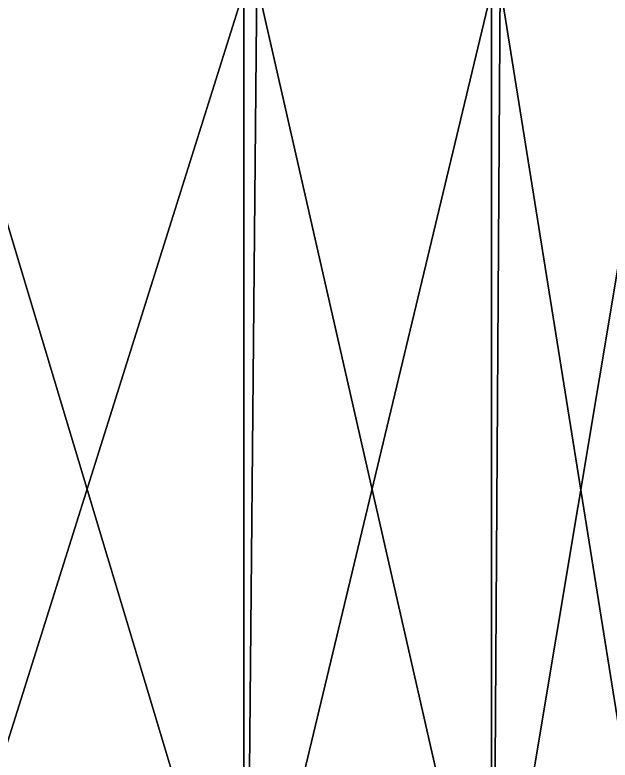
# Model space of a CAD drawing. Header units: centimetres. Extents: x -535 to 535, y -497 to 497.
# Drawn here: x -335.88 to -308.15, y 327.9 to 362.61 of the extents above; entities that cross this region are included whole.
import ezdxf

# ---------------------------------------------------------------- set-up
doc = ezdxf.new("R2010")
doc.units = ezdxf.units.CM
doc.layers.add('Object011', color=7, linetype='Continuous', true_color=0xe05656)

msp = doc.modelspace()

# ---------------------------------------------------------------- meshes
at = {"layer": 'Object011', "color": 31, "true_color": 0xe4b899}
mesh = msp.add_polyface(dxfattribs=at)
corners = [(-340.367, 363.75, 170.908), (-359.36, 363.75, 170.908), (-359.36, 315.595, 170.908), (-340.367, 315.595, 170.908), (-325.205, 363.75, 170.104), (-325.205, 315.595, 170.104), (-325.205, 409.944, 170.105), (-340.367, 409.944, 170.909), (-381.983, 364.439, -382.768), (-358.684, 364.37, -382.768), (-359.191, 315.75, -382.767), (-382.281, 315.768, -382.768), (-407.416, 364.462, -382.768), (-407.416, 315.773, -382.767), (-432.848, 364.439, -382.768), (-432.55, 315.768, -382.768), (-407.416, 276.723, -382.768), (-432.45, 276.723, -382.768), (-455.471, 315.595, 170.908), (-432.45, 315.595, 170.908), (-432.45, 363.75, 170.908), (-407.416, 363.75, 170.908), (-407.416, 315.595, 170.908), (-407.416, 409.944, 170.909), (-455.471, 363.75, 170.908), (-432.45, 409.944, 170.909), (-382.381, 363.75, 170.908), (-359.36, 409.944, 170.909), (-382.381, 409.944, 170.909), (-382.381, 315.595, 170.908), (-382.381, 276.723, 170.908), (-407.416, 276.723, 170.908), (-325.056, 315.687, -382.533), (-340.188, 315.722, -382.768), (-339.651, 364.255, -382.768), (-340.367, 276.723, -382.768), (-359.36, 276.723, -382.768), (-325.205, 276.723, -382.533), (-340.367, 276.723, 170.908), (-359.36, 276.723, 170.908), (-382.381, 276.723, -382.768), (-432.45, 276.723, 170.908)]
mesh.append_faces([[corners[k] for k in face] for face in [(0, 1, 2), (2, 3, 0), (4, 0, 3), (3, 5, 4), (0, 4, 6), (1, 0, 7), (8, 9, 10), (10, 11, 8), (12, 8, 11), (11, 13, 12), (14, 12, 13), (13, 15, 14), (16, 17, 15), (15, 13, 16), (18, 19, 20), (21, 20, 19), (19, 22, 21), (20, 21, 23), (24, 20, 25), (26, 1, 27), (21, 26, 28), (26, 21, 22), (22, 29, 26), (1, 26, 29), (29, 2, 1), (2, 29, 30), (29, 22, 31), (32, 33, 34), (9, 34, 33), (33, 10, 9), (35, 36, 10), (10, 33, 35), (37, 35, 33), (33, 32, 37), (5, 3, 38), (3, 2, 39), (40, 16, 13), (13, 11, 40), (36, 40, 11), (11, 10, 36), (22, 19, 41)]], dxfattribs={"vtx2": -1, "color": 31})
mesh = msp.add_polyface(dxfattribs=at)
corners = [(-313.675, 363.75, 167.693), (-305.626, 363.75, 162.908), (-305.626, 409.944, 162.909), (-325.205, 363.75, 170.104), (-313.675, 409.944, 167.694), (-325.205, 315.595, 170.104), (-313.675, 315.595, 167.693), (-305.626, 315.595, 162.908), (-313.675, 276.723, 167.693), (-325.205, 276.723, 170.104), (-300.644, 363.796, -378.084), (-298.276, 363.762, -374.366), (-298.291, 315.598, -374.366), (-300.704, 315.607, -378.084), (-305.382, 363.865, -380.426), (-305.531, 315.624, -380.426), (-300.724, 276.723, -378.084), (-305.581, 276.723, -380.426), (-298.296, 276.723, -374.366), (-297.486, 315.596, -368.832), (-313.277, 363.98, -381.831), (-313.576, 315.653, -381.831), (-324.608, 364.118, -382.533), (-325.056, 315.687, -382.533), (-339.651, 364.255, -382.768), (-298.565, 363.75, 143.243), (-297.666, 363.75, 127.012), (-297.666, 409.944, 127.013), (-298.565, 315.595, 143.243), (-297.666, 315.595, 127.012), (-298.565, 276.723, 143.243), (-297.666, 276.723, 127.012), (-300.904, 363.75, 154.983), (-300.904, 315.595, 154.983), (-300.904, 409.944, 154.984), (-297.486, 276.723, -368.832), (-313.675, 276.723, -381.831), (-325.205, 276.723, -382.533), (-300.904, 276.723, 154.983), (-305.625, 276.723, 162.908)]
mesh.append_faces([[corners[k] for k in face] for face in [(0, 1, 2), (3, 0, 4), (0, 3, 5), (5, 6, 0), (1, 0, 6), (6, 7, 1), (7, 6, 8), (6, 5, 9), (10, 11, 12), (12, 13, 10), (14, 10, 13), (13, 15, 14), (16, 17, 15), (15, 13, 16), (18, 16, 13), (13, 12, 18), (19, 12, 11), (20, 14, 15), (15, 21, 20), (22, 20, 21), (21, 23, 22), (24, 22, 23), (25, 26, 27), (26, 25, 28), (28, 29, 26), (30, 31, 29), (29, 28, 30), (32, 33, 28), (28, 25, 32), (34, 32, 25), (2, 1, 32), (33, 32, 1), (1, 7, 33), (35, 18, 12), (36, 37, 23), (23, 21, 36), (17, 36, 21), (21, 15, 17), (38, 30, 28), (28, 33, 38), (39, 38, 33), (33, 7, 39)]], dxfattribs={"vtx2": -1, "color": 31})

doc.saveas('drawing.dxf')
